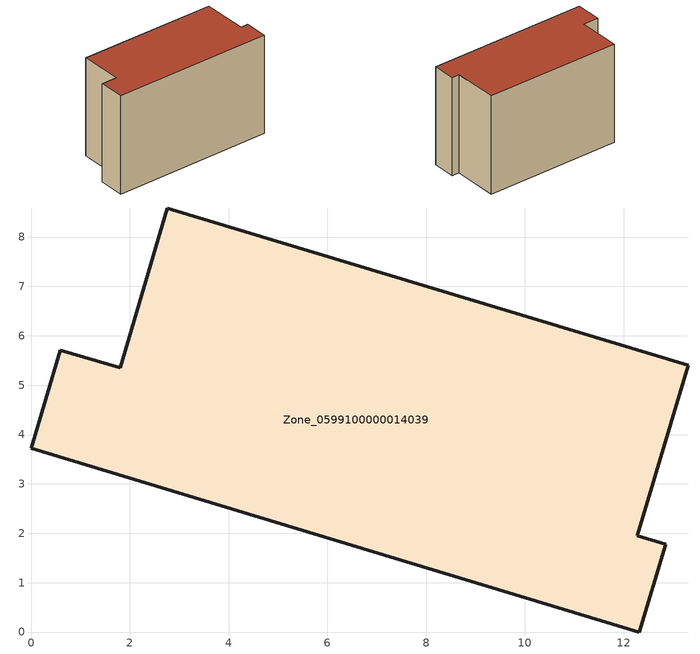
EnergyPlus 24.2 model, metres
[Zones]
Zone_0599100000014039
 floor ground (C_G): 12.32,0 0,3.72 0.59,5.71 1.8,5.35 2.76,8.59 13.31,5.4 12.28,1.95 12.85,1.78 z0
 wall outside (C_F): 1.8,5.35 0.59,5.71 0,3.72 12.32,0 12.85,1.78 12.28,1.95 13.31,5.4 2.76,8.59 1.8,5.35 z0:8.08
 roof outside (C_R): 12.85,1.78 12.28,1.95 13.31,5.4 2.76,8.59 1.8,5.35 0.59,5.71 0,3.72 12.32,0 z8.08
[BUILDING]
Pand.0599100000014039: North Axis=0; Terrain=City; Loads Convergence Tolerance Value=0.04; Temperature Convergence Tolerance Value=0.4; Solar Distribution=FullExterior; Maximum Number of Warmup Days=25; Minimum Number of Warmup Days=1
[Site:Location]
Rotterdam.The.Hague.AP_ZH_NLD Design_Conditions: Latitude=51.96; Longitude=4.45; Time Zone=1; Elevation=-4.5
[SITE:GROUNDTEMPERATURE:BUILDINGSURFACE]
18, 18, 18, 18, 18, 18, 18, 18, 18, 18, 18, 18
[MATERIAL] Thermal Absorptance=0.9; Solar Absorptance=0.7; Visible Absorptance=0.7
Name | Roughness | Thickness | Conductivity | Density | Specific Heat
G.TI.1975-1991 | MediumSmooth | 0.15 | 0.288461 | 540 | 1210
F.TI.1975-1991 | Rough | 0.3 | 0.230769 | 1920 | 840
R.TI.1975-1991 | MediumRough | 0.2 | 0.153846 | 1500 | 1000
[CONSTRUCTION]
C_G: G.TI.1975-1991
C_F: F.TI.1975-1991
C_R: R.TI.1975-1991
[ZONE]
Zone_0599100000014039: Type=1; Multiplier=1; Ceiling Height=Autocalculate; Volume=Autocalculate; Floor Area=autocalculate; Part of Total Floor Area=Yes
[ZONEINFILTRATION:DESIGNFLOWRATE]
Infil_Zone_0599100000014039: Zone or ZoneList or Space or SpaceList=Zone_0599100000014039; Schedule=AlwaysOn; Design Flow Rate Calculation Method=Flow/Area; Flow Rate per Floor Area=0.003; Constant Term Coefficient=1; Temperature Term Coefficient=0; Velocity Term Coefficient=0; Velocity Squared Term Coefficient=0
[HVACTEMPLATE:ZONE:IDEALLOADSAIRSYSTEM]
Zone_0599100000014039: Maximum Heating Supply Air Temperature=50; Minimum Cooling Supply Air Temperature=13; Maximum Heating Supply Air Humidity Ratio=0.0156; Minimum Cooling Supply Air Humidity Ratio=0.0077; Heating Limit=NoLimit; Cooling Limit=NoLimit; Dehumidification Control Type=ConstantSensibleHeatRatio; Cooling Sensible Heat Ratio=0.7; Dehumidification Setpoint=60; Humidification Control Type=None; Humidification Setpoint=30; Outdoor Air Method=None; Outdoor Air Flow Rate per Person=0.00944; Outdoor Air Flow Rate per Zone Floor Area=0; Outdoor Air Flow Rate per Zone=0; Demand Controlled Ventilation Type=None; Outdoor Air Economizer Type=NoEconomizer; Heat Recovery Type=None; Sensible Heat Recovery Effectiveness=0.7; Latent Heat Recovery Effectiveness=0.65
[ZONECONTROL:THERMOSTAT]
ThermostatControl_Zone_0599100000014039: Zone or ZoneList=Zone_0599100000014039; Control Type Schedule=DualSetpointControlType; Control 1=Thermostat_Zone_0599100000014039; Temperature Difference Between Cutout And Setpoint=0
[THERMOSTATSETPOINT:DUALSETPOINT]
Thermostat_Zone_0599100000014039: Heating Setpoint Temperature Schedule=HeatingSetpoint_Zone_0599100000014039; Cooling Setpoint Temperature Schedule=CoolingSetpoint_Zone_0599100000014039
[SCHEDULE:COMPACT]
HeatingSetpoint_Zone_0599100000014039: Through: 12/31, For: AllDays, Until: 24:00, 21
CoolingSetpoint_Zone_0599100000014039: Through: 12/31, For: AllDays, Until: 24:00, 24
DualSetpointControlType: Through: 12/31, For: AllDays, Until: 24:00, 4
AlwaysOn: Through: 12/31, For: AllDays, Until: 24:00, 1
